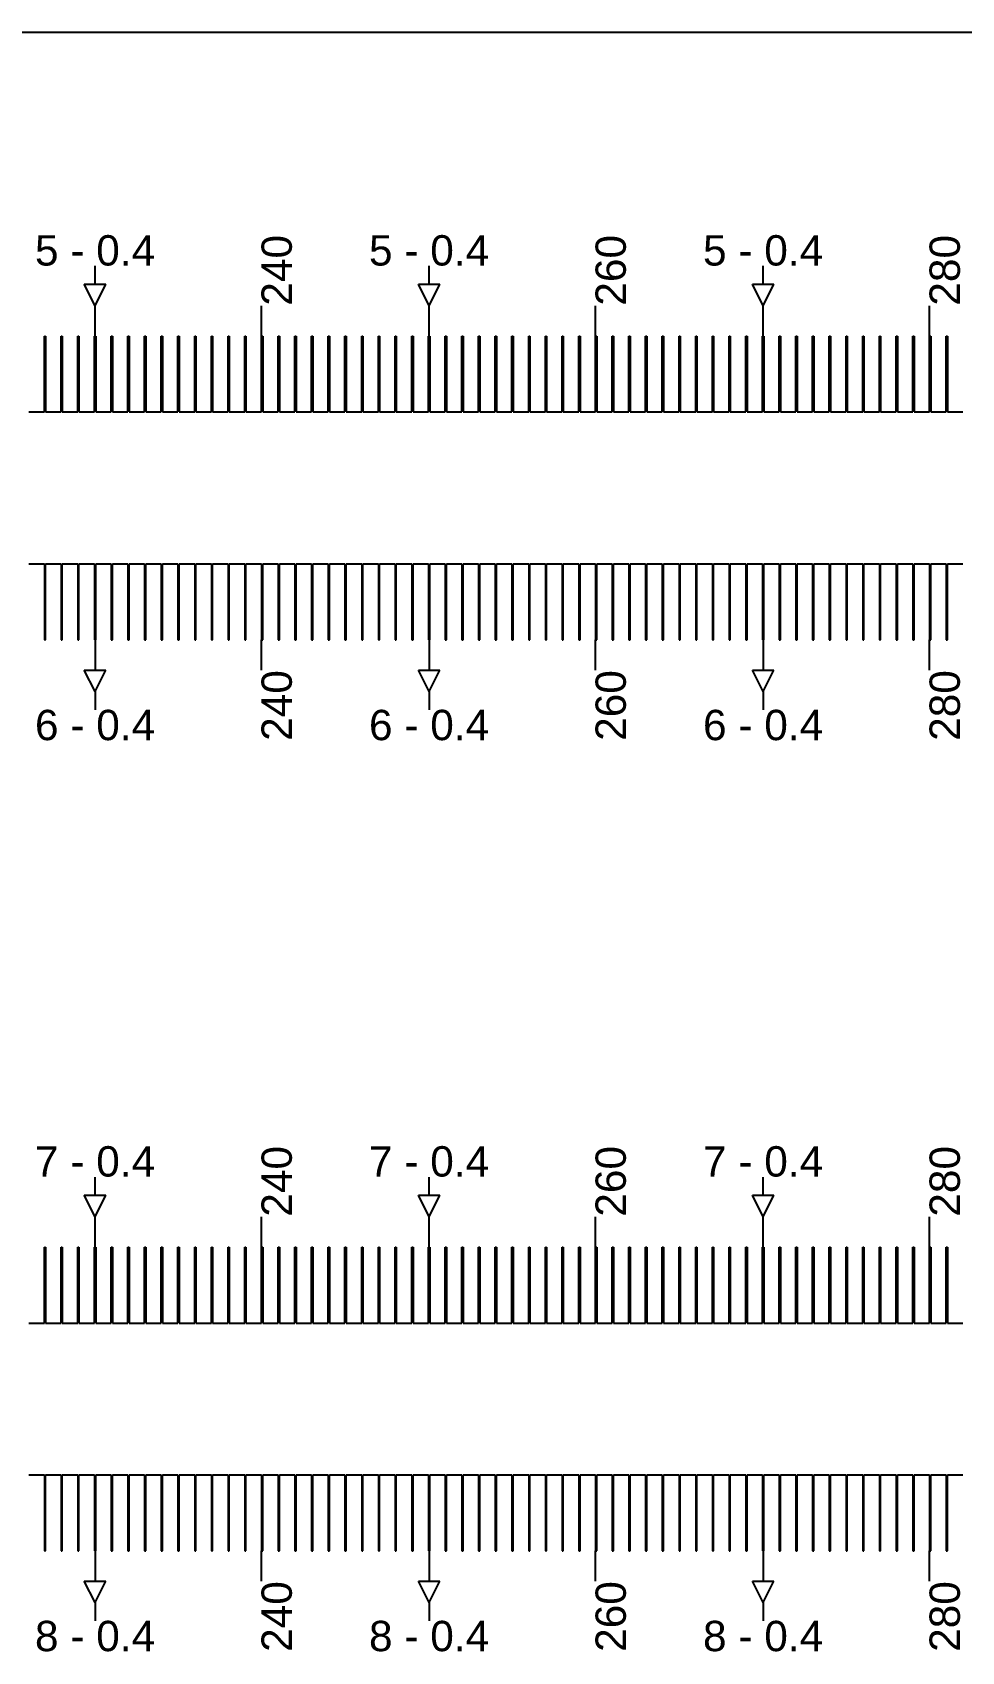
# Model space of a CAD drawing. Extents: x -119394 to 128420, y 74496 to 185496.
# Drawn here: x 39375 to 39681, y 112263 to 112796 of the extents above; entities that cross this region are included whole.
import ezdxf

# ---------------------------------------------------------------- set-up
doc = ezdxf.new("R2010")
doc.units = 13
doc.layers.add('CL - Label-1', color=120, linetype='Continuous')
doc.layers.add('CL - Label-2', color=132, linetype='Continuous')
doc.layers.add('CL - Sub-Micro', color=7, linetype='Continuous', true_color=0x47d1ff)
doc.styles.get("Standard").update_dxf_attribs({"font": 'arial.ttf'})

msp = doc.modelspace()

# ---------------------------------------------------------------- linework, layer by layer
for p, q in [((46680.29, 112795.86), (38030.29, 112795.86)), ((39395.49, 112712.94), (39395.49, 112718.94)), ((39505.49, 112712.94), (39505.49, 112718.94)), ((39615.49, 112712.94), (39615.49, 112718.94)), ((39395.49, 112695.86), (39395.49, 112705.86)), ((39450.29, 112695.86), (39450.29, 112705.86)), ((39505.49, 112695.86), (39505.49, 112705.86)), ((39560.29, 112695.86), (39560.29, 112705.86)), ((39615.49, 112695.86), (39615.49, 112705.86)), ((39670.29, 112695.86), (39670.29, 112705.86)), ((39395.49, 112595.86), (39395.49, 112585.86)), ((39450.29, 112585.86), (39450.29, 112595.86)), ((39505.49, 112595.86), (39505.49, 112585.86)), ((39560.29, 112585.86), (39560.29, 112595.86)), ((39615.49, 112595.86), (39615.49, 112585.86)), ((39670.29, 112585.86), (39670.29, 112595.86)), ((39395.49, 112578.79), (39395.49, 112572.79)), ((39505.49, 112578.79), (39505.49, 112572.79)), ((39615.49, 112578.79), (39615.49, 112572.79)), ((39395.49, 112412.94), (39395.49, 112418.94)), ((39505.49, 112412.94), (39505.49, 112418.94)), ((39615.49, 112412.94), (39615.49, 112418.94)), ((39395.49, 112395.86), (39395.49, 112405.86)), ((39450.29, 112395.86), (39450.29, 112405.86)), ((39505.49, 112395.86), (39505.49, 112405.86)), ((39560.29, 112395.86), (39560.29, 112405.86)), ((39615.49, 112395.86), (39615.49, 112405.86)), ((39670.29, 112395.86), (39670.29, 112405.86)), ((39395.49, 112295.86), (39395.49, 112285.86)), ((39450.29, 112285.86), (39450.29, 112295.86)), ((39505.49, 112295.86), (39505.49, 112285.86)), ((39560.29, 112285.86), (39560.29, 112295.86)), ((39615.49, 112295.86), (39615.49, 112285.86)), ((39670.29, 112285.86), (39670.29, 112295.86)), ((39395.49, 112278.79), (39395.49, 112272.79)), ((39505.49, 112278.79), (39505.49, 112272.79)), ((39615.49, 112278.79), (39615.49, 112272.79))]:
    msp.add_line(p, q)
at = {"layer": 'CL - Label-2'}
for p, q in [((39395.49, 112705.86), (39391.95, 112712.96)), ((39391.95, 112712.96), (39399.02, 112712.96)), ((39395.49, 112705.86), (39399.02, 112712.96)), ((39505.49, 112705.86), (39501.95, 112712.96)), ((39501.95, 112712.96), (39509.02, 112712.96)), ((39505.49, 112705.86), (39509.02, 112712.96)), ((39615.49, 112705.86), (39611.95, 112712.96)), ((39611.95, 112712.96), (39619.02, 112712.96)), ((39615.49, 112705.86), (39619.02, 112712.96)), ((39395.49, 112578.79), (39391.95, 112585.89)), ((39391.95, 112585.89), (39399.02, 112585.89)), ((39395.49, 112578.79), (39399.02, 112585.89)), ((39505.49, 112578.79), (39501.95, 112585.89)), ((39501.95, 112585.89), (39509.02, 112585.89)), ((39505.49, 112578.79), (39509.02, 112585.89)), ((39615.49, 112578.79), (39611.95, 112585.89)), ((39611.95, 112585.89), (39619.02, 112585.89)), ((39615.49, 112578.79), (39619.02, 112585.89)), ((39395.49, 112405.86), (39391.95, 112412.96)), ((39391.95, 112412.96), (39399.02, 112412.96)), ((39395.49, 112405.86), (39399.02, 112412.96)), ((39505.49, 112405.86), (39501.95, 112412.96)), ((39501.95, 112412.96), (39509.02, 112412.96)), ((39505.49, 112405.86), (39509.02, 112412.96)), ((39615.49, 112405.86), (39611.95, 112412.96)), ((39611.95, 112412.96), (39619.02, 112412.96)), ((39615.49, 112405.86), (39619.02, 112412.96)), ((39395.49, 112278.79), (39391.95, 112285.89)), ((39391.95, 112285.89), (39399.02, 112285.89)), ((39395.49, 112278.79), (39399.02, 112285.89)), ((39505.49, 112278.79), (39501.95, 112285.89)), ((39501.95, 112285.89), (39509.02, 112285.89)), ((39505.49, 112278.79), (39509.02, 112285.89)), ((39615.49, 112278.79), (39611.95, 112285.89)), ((39611.95, 112285.89), (39619.02, 112285.89)), ((39615.49, 112278.79), (39619.02, 112285.89))]:
    msp.add_line(p, q, dxfattribs=at)
at = {"layer": 'CL - Sub-Micro'}
for p, q in [((39378.79, 112670.86), (39378.79, 112695.86)), ((39378.79, 112695.86), (39379.19, 112695.86)), ((39379.19, 112695.86), (39379.19, 112670.86)), ((39384.29, 112670.86), (39384.29, 112695.86)), ((39384.29, 112695.86), (39384.69, 112695.86)), ((39384.69, 112695.86), (39384.69, 112670.86)), ((39389.79, 112670.86), (39389.79, 112695.86)), ((39389.79, 112695.86), (39390.19, 112695.86)), ((39390.19, 112695.86), (39390.19, 112670.86)), ((39395.29, 112670.86), (39395.29, 112695.86)), ((39395.29, 112695.86), (39395.69, 112695.86)), ((39395.69, 112695.86), (39395.69, 112670.86)), ((39400.79, 112670.86), (39400.79, 112695.86)), ((39400.79, 112695.86), (39401.19, 112695.86)), ((39401.19, 112695.86), (39401.19, 112670.86)), ((39406.29, 112670.86), (39406.29, 112695.86)), ((39406.29, 112695.86), (39406.69, 112695.86)), ((39406.69, 112695.86), (39406.69, 112670.86)), ((39411.79, 112670.86), (39411.79, 112695.86)), ((39411.79, 112695.86), (39412.19, 112695.86)), ((39412.19, 112695.86), (39412.19, 112670.86)), ((39417.29, 112670.86), (39417.29, 112695.86)), ((39417.29, 112695.86), (39417.69, 112695.86)), ((39417.69, 112695.86), (39417.69, 112670.86)), ((39422.79, 112670.86), (39422.79, 112695.86)), ((39422.79, 112695.86), (39423.19, 112695.86)), ((39423.19, 112695.86), (39423.19, 112670.86)), ((39428.29, 112670.86), (39428.29, 112695.86)), ((39428.29, 112695.86), (39428.69, 112695.86)), ((39428.69, 112695.86), (39428.69, 112670.86)), ((39433.79, 112670.86), (39433.79, 112695.86)), ((39433.79, 112695.86), (39434.19, 112695.86)), ((39434.19, 112695.86), (39434.19, 112670.86)), ((39439.29, 112670.86), (39439.29, 112695.86)), ((39439.29, 112695.86), (39439.69, 112695.86)), ((39439.69, 112695.86), (39439.69, 112670.86)), ((39444.79, 112670.86), (39444.79, 112695.86)), ((39444.79, 112695.86), (39445.19, 112695.86)), ((39445.19, 112695.86), (39445.19, 112670.86)), ((39450.29, 112670.86), (39450.29, 112695.86)), ((39450.29, 112695.86), (39450.69, 112695.86)), ((39450.69, 112695.86), (39450.69, 112670.86)), ((39455.79, 112670.86), (39455.79, 112695.86)), ((39455.79, 112695.86), (39456.19, 112695.86)), ((39456.19, 112695.86), (39456.19, 112670.86)), ((39461.29, 112670.86), (39461.29, 112695.86)), ((39461.29, 112695.86), (39461.69, 112695.86)), ((39461.69, 112695.86), (39461.69, 112670.86)), ((39466.79, 112670.86), (39466.79, 112695.86)), ((39466.79, 112695.86), (39467.19, 112695.86)), ((39467.19, 112695.86), (39467.19, 112670.86)), ((39472.29, 112670.86), (39472.29, 112695.86)), ((39472.29, 112695.86), (39472.69, 112695.86)), ((39472.69, 112695.86), (39472.69, 112670.86)), ((39477.79, 112670.86), (39477.79, 112695.86)), ((39477.79, 112695.86), (39478.19, 112695.86)), ((39478.19, 112695.86), (39478.19, 112670.86)), ((39483.29, 112670.86), (39483.29, 112695.86)), ((39483.29, 112695.86), (39483.69, 112695.86)), ((39483.69, 112695.86), (39483.69, 112670.86)), ((39488.79, 112670.86), (39488.79, 112695.86)), ((39488.79, 112695.86), (39489.19, 112695.86)), ((39489.19, 112695.86), (39489.19, 112670.86)), ((39494.29, 112670.86), (39494.29, 112695.86)), ((39494.29, 112695.86), (39494.69, 112695.86)), ((39494.69, 112695.86), (39494.69, 112670.86)), ((39499.79, 112670.86), (39499.79, 112695.86)), ((39499.79, 112695.86), (39500.19, 112695.86)), ((39500.19, 112695.86), (39500.19, 112670.86)), ((39505.29, 112670.86), (39505.29, 112695.86)), ((39505.29, 112695.86), (39505.69, 112695.86)), ((39505.69, 112695.86), (39505.69, 112670.86)), ((39510.79, 112670.86), (39510.79, 112695.86)), ((39510.79, 112695.86), (39511.19, 112695.86)), ((39511.19, 112695.86), (39511.19, 112670.86)), ((39516.29, 112670.86), (39516.29, 112695.86)), ((39516.29, 112695.86), (39516.69, 112695.86)), ((39516.69, 112695.86), (39516.69, 112670.86)), ((39521.79, 112670.86), (39521.79, 112695.86)), ((39521.79, 112695.86), (39522.19, 112695.86)), ((39522.19, 112695.86), (39522.19, 112670.86)), ((39527.29, 112670.86), (39527.29, 112695.86)), ((39527.29, 112695.86), (39527.69, 112695.86)), ((39527.69, 112695.86), (39527.69, 112670.86)), ((39532.79, 112670.86), (39532.79, 112695.86)), ((39532.79, 112695.86), (39533.19, 112695.86)), ((39533.19, 112695.86), (39533.19, 112670.86)), ((39538.29, 112670.86), (39538.29, 112695.86)), ((39538.29, 112695.86), (39538.69, 112695.86)), ((39538.69, 112695.86), (39538.69, 112670.86)), ((39543.79, 112670.86), (39543.79, 112695.86)), ((39543.79, 112695.86), (39544.19, 112695.86)), ((39544.19, 112695.86), (39544.19, 112670.86)), ((39549.29, 112670.86), (39549.29, 112695.86)), ((39549.29, 112695.86), (39549.69, 112695.86)), ((39549.69, 112695.86), (39549.69, 112670.86)), ((39554.79, 112670.86), (39554.79, 112695.86)), ((39554.79, 112695.86), (39555.19, 112695.86)), ((39555.19, 112695.86), (39555.19, 112670.86)), ((39560.29, 112670.86), (39560.29, 112695.86)), ((39560.29, 112695.86), (39560.69, 112695.86)), ((39560.69, 112695.86), (39560.69, 112670.86)), ((39565.79, 112670.86), (39565.79, 112695.86)), ((39565.79, 112695.86), (39566.19, 112695.86)), ((39566.19, 112695.86), (39566.19, 112670.86)), ((39571.29, 112670.86), (39571.29, 112695.86)), ((39571.29, 112695.86), (39571.69, 112695.86)), ((39571.69, 112695.86), (39571.69, 112670.86)), ((39576.79, 112670.86), (39576.79, 112695.86)), ((39576.79, 112695.86), (39577.19, 112695.86)), ((39577.19, 112695.86), (39577.19, 112670.86)), ((39582.29, 112670.86), (39582.29, 112695.86)), ((39582.29, 112695.86), (39582.69, 112695.86)), ((39582.69, 112695.86), (39582.69, 112670.86)), ((39587.79, 112670.86), (39587.79, 112695.86)), ((39587.79, 112695.86), (39588.19, 112695.86)), ((39588.19, 112695.86), (39588.19, 112670.86)), ((39593.29, 112670.86), (39593.29, 112695.86)), ((39593.29, 112695.86), (39593.69, 112695.86)), ((39593.69, 112695.86), (39593.69, 112670.86)), ((39598.79, 112670.86), (39598.79, 112695.86)), ((39598.79, 112695.86), (39599.19, 112695.86)), ((39599.19, 112695.86), (39599.19, 112670.86)), ((39604.29, 112670.86), (39604.29, 112695.86)), ((39604.29, 112695.86), (39604.69, 112695.86)), ((39604.69, 112695.86), (39604.69, 112670.86)), ((39609.79, 112670.86), (39609.79, 112695.86)), ((39609.79, 112695.86), (39610.19, 112695.86)), ((39610.19, 112695.86), (39610.19, 112670.86)), ((39615.29, 112670.86), (39615.29, 112695.86)), ((39615.29, 112695.86), (39615.69, 112695.86)), ((39615.69, 112695.86), (39615.69, 112670.86)), ((39620.79, 112670.86), (39620.79, 112695.86)), ((39620.79, 112695.86), (39621.19, 112695.86)), ((39621.19, 112695.86), (39621.19, 112670.86)), ((39626.29, 112670.86), (39626.29, 112695.86)), ((39626.29, 112695.86), (39626.69, 112695.86)), ((39626.69, 112695.86), (39626.69, 112670.86)), ((39631.79, 112670.86), (39631.79, 112695.86)), ((39631.79, 112695.86), (39632.19, 112695.86)), ((39632.19, 112695.86), (39632.19, 112670.86)), ((39637.29, 112670.86), (39637.29, 112695.86)), ((39637.29, 112695.86), (39637.69, 112695.86)), ((39637.69, 112695.86), (39637.69, 112670.86)), ((39642.79, 112670.86), (39642.79, 112695.86)), ((39642.79, 112695.86), (39643.19, 112695.86)), ((39643.19, 112695.86), (39643.19, 112670.86)), ((39648.29, 112670.86), (39648.29, 112695.86)), ((39648.29, 112695.86), (39648.69, 112695.86)), ((39648.69, 112695.86), (39648.69, 112670.86)), ((39653.79, 112670.86), (39653.79, 112695.86)), ((39653.79, 112695.86), (39654.19, 112695.86)), ((39654.19, 112695.86), (39654.19, 112670.86)), ((39659.29, 112670.86), (39659.29, 112695.86)), ((39659.29, 112695.86), (39659.69, 112695.86)), ((39659.69, 112695.86), (39659.69, 112670.86)), ((39664.79, 112670.86), (39664.79, 112695.86)), ((39664.79, 112695.86), (39665.19, 112695.86)), ((39665.19, 112695.86), (39665.19, 112670.86)), ((39670.29, 112670.86), (39670.29, 112695.86)), ((39670.29, 112695.86), (39670.69, 112695.86)), ((39670.69, 112695.86), (39670.69, 112670.86)), ((39675.79, 112670.86), (39675.79, 112695.86)), ((39675.79, 112695.86), (39676.19, 112695.86)), ((39676.19, 112695.86), (39676.19, 112670.86)), ((39373.69, 112670.86), (39378.79, 112670.86)), ((39379.19, 112670.86), (39384.29, 112670.86)), ((39384.69, 112670.86), (39389.79, 112670.86)), ((39390.19, 112670.86), (39395.29, 112670.86)), ((39395.69, 112670.86), (39400.79, 112670.86)), ((39401.19, 112670.86), (39406.29, 112670.86)), ((39406.69, 112670.86), (39411.79, 112670.86)), ((39412.19, 112670.86), (39417.29, 112670.86)), ((39417.69, 112670.86), (39422.79, 112670.86)), ((39423.19, 112670.86), (39428.29, 112670.86)), ((39428.69, 112670.86), (39433.79, 112670.86)), ((39434.19, 112670.86), (39439.29, 112670.86)), ((39439.69, 112670.86), (39444.79, 112670.86)), ((39445.19, 112670.86), (39450.29, 112670.86)), ((39450.69, 112670.86), (39455.79, 112670.86)), ((39456.19, 112670.86), (39461.29, 112670.86)), ((39461.69, 112670.86), (39466.79, 112670.86)), ((39467.19, 112670.86), (39472.29, 112670.86)), ((39472.69, 112670.86), (39477.79, 112670.86)), ((39478.19, 112670.86), (39483.29, 112670.86)), ((39483.69, 112670.86), (39488.79, 112670.86)), ((39489.19, 112670.86), (39494.29, 112670.86)), ((39494.69, 112670.86), (39499.79, 112670.86)), ((39500.19, 112670.86), (39505.29, 112670.86)), ((39505.69, 112670.86), (39510.79, 112670.86)), ((39511.19, 112670.86), (39516.29, 112670.86)), ((39516.69, 112670.86), (39521.79, 112670.86)), ((39522.19, 112670.86), (39527.29, 112670.86)), ((39527.69, 112670.86), (39532.79, 112670.86)), ((39533.19, 112670.86), (39538.29, 112670.86)), ((39538.69, 112670.86), (39543.79, 112670.86)), ((39544.19, 112670.86), (39549.29, 112670.86)), ((39549.69, 112670.86), (39554.79, 112670.86)), ((39555.19, 112670.86), (39560.29, 112670.86)), ((39560.69, 112670.86), (39565.79, 112670.86)), ((39566.19, 112670.86), (39571.29, 112670.86)), ((39571.69, 112670.86), (39576.79, 112670.86)), ((39577.19, 112670.86), (39582.29, 112670.86)), ((39582.69, 112670.86), (39587.79, 112670.86)), ((39588.19, 112670.86), (39593.29, 112670.86)), ((39593.69, 112670.86), (39598.79, 112670.86)), ((39599.19, 112670.86), (39604.29, 112670.86)), ((39604.69, 112670.86), (39609.79, 112670.86)), ((39610.19, 112670.86), (39615.29, 112670.86)), ((39615.69, 112670.86), (39620.79, 112670.86)), ((39621.19, 112670.86), (39626.29, 112670.86)), ((39626.69, 112670.86), (39631.79, 112670.86)), ((39632.19, 112670.86), (39637.29, 112670.86)), ((39637.69, 112670.86), (39642.79, 112670.86)), ((39643.19, 112670.86), (39648.29, 112670.86)), ((39648.69, 112670.86), (39653.79, 112670.86)), ((39654.19, 112670.86), (39659.29, 112670.86)), ((39659.69, 112670.86), (39664.79, 112670.86)), ((39665.19, 112670.86), (39670.29, 112670.86)), ((39670.69, 112670.86), (39675.79, 112670.86)), ((39676.19, 112670.86), (39681.29, 112670.86)), ((39373.69, 112620.86), (39378.79, 112620.86)), ((39378.79, 112620.86), (39378.79, 112595.86)), ((39379.19, 112595.86), (39379.19, 112620.86)), ((39379.19, 112620.86), (39384.29, 112620.86)), ((39384.29, 112620.86), (39384.29, 112595.86)), ((39384.69, 112595.86), (39384.69, 112620.86)), ((39384.69, 112620.86), (39389.79, 112620.86)), ((39389.79, 112620.86), (39389.79, 112595.86)), ((39390.19, 112595.86), (39390.19, 112620.86)), ((39390.19, 112620.86), (39395.29, 112620.86)), ((39395.29, 112620.86), (39395.29, 112595.86)), ((39395.69, 112595.86), (39395.69, 112620.86)), ((39395.69, 112620.86), (39400.79, 112620.86)), ((39400.79, 112620.86), (39400.79, 112595.86)), ((39401.19, 112595.86), (39401.19, 112620.86)), ((39401.19, 112620.86), (39406.29, 112620.86)), ((39406.29, 112620.86), (39406.29, 112595.86)), ((39406.69, 112595.86), (39406.69, 112620.86)), ((39406.69, 112620.86), (39411.79, 112620.86)), ((39411.79, 112620.86), (39411.79, 112595.86)), ((39412.19, 112595.86), (39412.19, 112620.86)), ((39412.19, 112620.86), (39417.29, 112620.86)), ((39417.29, 112620.86), (39417.29, 112595.86)), ((39417.69, 112595.86), (39417.69, 112620.86)), ((39417.69, 112620.86), (39422.79, 112620.86)), ((39422.79, 112620.86), (39422.79, 112595.86)), ((39423.19, 112595.86), (39423.19, 112620.86)), ((39423.19, 112620.86), (39428.29, 112620.86)), ((39428.29, 112620.86), (39428.29, 112595.86)), ((39428.69, 112595.86), (39428.69, 112620.86)), ((39428.69, 112620.86), (39433.79, 112620.86)), ((39433.79, 112620.86), (39433.79, 112595.86)), ((39434.19, 112595.86), (39434.19, 112620.86)), ((39434.19, 112620.86), (39439.29, 112620.86)), ((39439.29, 112620.86), (39439.29, 112595.86)), ((39439.69, 112595.86), (39439.69, 112620.86)), ((39439.69, 112620.86), (39444.79, 112620.86)), ((39444.79, 112620.86), (39444.79, 112595.86)), ((39445.19, 112595.86), (39445.19, 112620.86)), ((39445.19, 112620.86), (39450.29, 112620.86)), ((39450.29, 112620.86), (39450.29, 112595.86)), ((39450.69, 112595.86), (39450.69, 112620.86)), ((39450.69, 112620.86), (39455.79, 112620.86)), ((39455.79, 112620.86), (39455.79, 112595.86)), ((39456.19, 112595.86), (39456.19, 112620.86)), ((39456.19, 112620.86), (39461.29, 112620.86)), ((39461.29, 112620.86), (39461.29, 112595.86)), ((39461.69, 112595.86), (39461.69, 112620.86)), ((39461.69, 112620.86), (39466.79, 112620.86)), ((39466.79, 112620.86), (39466.79, 112595.86)), ((39467.19, 112595.86), (39467.19, 112620.86)), ((39467.19, 112620.86), (39472.29, 112620.86)), ((39472.29, 112620.86), (39472.29, 112595.86)), ((39472.69, 112595.86), (39472.69, 112620.86)), ((39472.69, 112620.86), (39477.79, 112620.86)), ((39477.79, 112620.86), (39477.79, 112595.86)), ((39478.19, 112595.86), (39478.19, 112620.86)), ((39478.19, 112620.86), (39483.29, 112620.86)), ((39483.29, 112620.86), (39483.29, 112595.86)), ((39483.69, 112595.86), (39483.69, 112620.86)), ((39483.69, 112620.86), (39488.79, 112620.86)), ((39488.79, 112620.86), (39488.79, 112595.86)), ((39489.19, 112595.86), (39489.19, 112620.86)), ((39489.19, 112620.86), (39494.29, 112620.86)), ((39494.29, 112620.86), (39494.29, 112595.86)), ((39494.69, 112595.86), (39494.69, 112620.86)), ((39494.69, 112620.86), (39499.79, 112620.86)), ((39499.79, 112620.86), (39499.79, 112595.86)), ((39500.19, 112595.86), (39500.19, 112620.86)), ((39500.19, 112620.86), (39505.29, 112620.86)), ((39505.29, 112620.86), (39505.29, 112595.86)), ((39505.69, 112595.86), (39505.69, 112620.86)), ((39505.69, 112620.86), (39510.79, 112620.86)), ((39510.79, 112620.86), (39510.79, 112595.86)), ((39511.19, 112595.86), (39511.19, 112620.86)), ((39511.19, 112620.86), (39516.29, 112620.86)), ((39516.29, 112620.86), (39516.29, 112595.86)), ((39516.69, 112595.86), (39516.69, 112620.86)), ((39516.69, 112620.86), (39521.79, 112620.86)), ((39521.79, 112620.86), (39521.79, 112595.86)), ((39522.19, 112595.86), (39522.19, 112620.86)), ((39522.19, 112620.86), (39527.29, 112620.86)), ((39527.29, 112620.86), (39527.29, 112595.86)), ((39527.69, 112595.86), (39527.69, 112620.86)), ((39527.69, 112620.86), (39532.79, 112620.86)), ((39532.79, 112620.86), (39532.79, 112595.86)), ((39533.19, 112595.86), (39533.19, 112620.86)), ((39533.19, 112620.86), (39538.29, 112620.86)), ((39538.29, 112620.86), (39538.29, 112595.86)), ((39538.69, 112595.86), (39538.69, 112620.86)), ((39538.69, 112620.86), (39543.79, 112620.86)), ((39543.79, 112620.86), (39543.79, 112595.86)), ((39544.19, 112595.86), (39544.19, 112620.86)), ((39544.19, 112620.86), (39549.29, 112620.86)), ((39549.29, 112620.86), (39549.29, 112595.86)), ((39549.69, 112595.86), (39549.69, 112620.86)), ((39549.69, 112620.86), (39554.79, 112620.86)), ((39554.79, 112620.86), (39554.79, 112595.86)), ((39555.19, 112595.86), (39555.19, 112620.86)), ((39555.19, 112620.86), (39560.29, 112620.86)), ((39560.29, 112620.86), (39560.29, 112595.86)), ((39560.69, 112595.86), (39560.69, 112620.86)), ((39560.69, 112620.86), (39565.79, 112620.86)), ((39565.79, 112620.86), (39565.79, 112595.86)), ((39566.19, 112595.86), (39566.19, 112620.86)), ((39566.19, 112620.86), (39571.29, 112620.86)), ((39571.29, 112620.86), (39571.29, 112595.86)), ((39571.69, 112595.86), (39571.69, 112620.86)), ((39571.69, 112620.86), (39576.79, 112620.86)), ((39576.79, 112620.86), (39576.79, 112595.86)), ((39577.19, 112595.86), (39577.19, 112620.86)), ((39577.19, 112620.86), (39582.29, 112620.86)), ((39582.29, 112620.86), (39582.29, 112595.86)), ((39582.69, 112595.86), (39582.69, 112620.86)), ((39582.69, 112620.86), (39587.79, 112620.86)), ((39587.79, 112620.86), (39587.79, 112595.86)), ((39588.19, 112595.86), (39588.19, 112620.86)), ((39588.19, 112620.86), (39593.29, 112620.86)), ((39593.29, 112620.86), (39593.29, 112595.86)), ((39593.69, 112595.86), (39593.69, 112620.86)), ((39593.69, 112620.86), (39598.79, 112620.86)), ((39598.79, 112620.86), (39598.79, 112595.86)), ((39599.19, 112595.86), (39599.19, 112620.86)), ((39599.19, 112620.86), (39604.29, 112620.86)), ((39604.29, 112620.86), (39604.29, 112595.86)), ((39604.69, 112595.86), (39604.69, 112620.86)), ((39604.69, 112620.86), (39609.79, 112620.86)), ((39609.79, 112620.86), (39609.79, 112595.86)), ((39610.19, 112595.86), (39610.19, 112620.86)), ((39610.19, 112620.86), (39615.29, 112620.86)), ((39615.29, 112620.86), (39615.29, 112595.86)), ((39615.69, 112595.86), (39615.69, 112620.86)), ((39615.69, 112620.86), (39620.79, 112620.86)), ((39620.79, 112620.86), (39620.79, 112595.86)), ((39621.19, 112595.86), (39621.19, 112620.86)), ((39621.19, 112620.86), (39626.29, 112620.86)), ((39626.29, 112620.86), (39626.29, 112595.86)), ((39626.69, 112595.86), (39626.69, 112620.86)), ((39626.69, 112620.86), (39631.79, 112620.86)), ((39631.79, 112620.86), (39631.79, 112595.86)), ((39632.19, 112595.86), (39632.19, 112620.86)), ((39632.19, 112620.86), (39637.29, 112620.86)), ((39637.29, 112620.86), (39637.29, 112595.86)), ((39637.69, 112595.86), (39637.69, 112620.86)), ((39637.69, 112620.86), (39642.79, 112620.86)), ((39642.79, 112620.86), (39642.79, 112595.86)), ((39643.19, 112595.86), (39643.19, 112620.86)), ((39643.19, 112620.86), (39648.29, 112620.86)), ((39648.29, 112620.86), (39648.29, 112595.86)), ((39648.69, 112595.86), (39648.69, 112620.86)), ((39648.69, 112620.86), (39653.79, 112620.86)), ((39653.79, 112620.86), (39653.79, 112595.86)), ((39654.19, 112595.86), (39654.19, 112620.86)), ((39654.19, 112620.86), (39659.29, 112620.86)), ((39659.29, 112620.86), (39659.29, 112595.86)), ((39659.69, 112595.86), (39659.69, 112620.86)), ((39659.69, 112620.86), (39664.79, 112620.86)), ((39664.79, 112620.86), (39664.79, 112595.86)), ((39665.19, 112595.86), (39665.19, 112620.86)), ((39665.19, 112620.86), (39670.29, 112620.86)), ((39670.29, 112620.86), (39670.29, 112595.86)), ((39670.69, 112595.86), (39670.69, 112620.86)), ((39670.69, 112620.86), (39675.79, 112620.86)), ((39675.79, 112620.86), (39675.79, 112595.86)), ((39676.19, 112595.86), (39676.19, 112620.86)), ((39676.19, 112620.86), (39681.29, 112620.86)), ((39378.79, 112595.86), (39379.19, 112595.86)), ((39384.29, 112595.86), (39384.69, 112595.86)), ((39389.79, 112595.86), (39390.19, 112595.86)), ((39395.29, 112595.86), (39395.69, 112595.86)), ((39400.79, 112595.86), (39401.19, 112595.86)), ((39406.29, 112595.86), (39406.69, 112595.86)), ((39411.79, 112595.86), (39412.19, 112595.86)), ((39417.29, 112595.86), (39417.69, 112595.86)), ((39422.79, 112595.86), (39423.19, 112595.86)), ((39428.29, 112595.86), (39428.69, 112595.86)), ((39433.79, 112595.86), (39434.19, 112595.86)), ((39439.29, 112595.86), (39439.69, 112595.86)), ((39444.79, 112595.86), (39445.19, 112595.86)), ((39450.29, 112595.86), (39450.69, 112595.86)), ((39455.79, 112595.86), (39456.19, 112595.86)), ((39461.29, 112595.86), (39461.69, 112595.86)), ((39466.79, 112595.86), (39467.19, 112595.86)), ((39472.29, 112595.86), (39472.69, 112595.86)), ((39477.79, 112595.86), (39478.19, 112595.86)), ((39483.29, 112595.86), (39483.69, 112595.86)), ((39488.79, 112595.86), (39489.19, 112595.86)), ((39494.29, 112595.86), (39494.69, 112595.86)), ((39499.79, 112595.86), (39500.19, 112595.86)), ((39505.29, 112595.86), (39505.69, 112595.86)), ((39510.79, 112595.86), (39511.19, 112595.86)), ((39516.29, 112595.86), (39516.69, 112595.86)), ((39521.79, 112595.86), (39522.19, 112595.86)), ((39527.29, 112595.86), (39527.69, 112595.86)), ((39532.79, 112595.86), (39533.19, 112595.86)), ((39538.29, 112595.86), (39538.69, 112595.86)), ((39543.79, 112595.86), (39544.19, 112595.86)), ((39549.29, 112595.86), (39549.69, 112595.86)), ((39554.79, 112595.86), (39555.19, 112595.86)), ((39560.29, 112595.86), (39560.69, 112595.86)), ((39565.79, 112595.86), (39566.19, 112595.86)), ((39571.29, 112595.86), (39571.69, 112595.86)), ((39576.79, 112595.86), (39577.19, 112595.86)), ((39582.29, 112595.86), (39582.69, 112595.86)), ((39587.79, 112595.86), (39588.19, 112595.86)), ((39593.29, 112595.86), (39593.69, 112595.86)), ((39598.79, 112595.86), (39599.19, 112595.86)), ((39604.29, 112595.86), (39604.69, 112595.86)), ((39609.79, 112595.86), (39610.19, 112595.86)), ((39615.29, 112595.86), (39615.69, 112595.86)), ((39620.79, 112595.86), (39621.19, 112595.86)), ((39626.29, 112595.86), (39626.69, 112595.86)), ((39631.79, 112595.86), (39632.19, 112595.86)), ((39637.29, 112595.86), (39637.69, 112595.86)), ((39642.79, 112595.86), (39643.19, 112595.86)), ((39648.29, 112595.86), (39648.69, 112595.86)), ((39653.79, 112595.86), (39654.19, 112595.86)), ((39659.29, 112595.86), (39659.69, 112595.86)), ((39664.79, 112595.86), (39665.19, 112595.86)), ((39670.29, 112595.86), (39670.69, 112595.86)), ((39675.79, 112595.86), (39676.19, 112595.86)), ((39378.79, 112370.86), (39378.79, 112395.86)), ((39378.79, 112395.86), (39379.19, 112395.86)), ((39379.19, 112395.86), (39379.19, 112370.86)), ((39384.29, 112370.86), (39384.29, 112395.86)), ((39384.29, 112395.86), (39384.69, 112395.86)), ((39384.69, 112395.86), (39384.69, 112370.86)), ((39389.79, 112370.86), (39389.79, 112395.86)), ((39389.79, 112395.86), (39390.19, 112395.86)), ((39390.19, 112395.86), (39390.19, 112370.86)), ((39395.29, 112370.86), (39395.29, 112395.86)), ((39395.29, 112395.86), (39395.69, 112395.86)), ((39395.69, 112395.86), (39395.69, 112370.86)), ((39400.79, 112370.86), (39400.79, 112395.86)), ((39400.79, 112395.86), (39401.19, 112395.86)), ((39401.19, 112395.86), (39401.19, 112370.86)), ((39406.29, 112370.86), (39406.29, 112395.86)), ((39406.29, 112395.86), (39406.69, 112395.86)), ((39406.69, 112395.86), (39406.69, 112370.86)), ((39411.79, 112370.86), (39411.79, 112395.86)), ((39411.79, 112395.86), (39412.19, 112395.86)), ((39412.19, 112395.86), (39412.19, 112370.86)), ((39417.29, 112370.86), (39417.29, 112395.86)), ((39417.29, 112395.86), (39417.69, 112395.86)), ((39417.69, 112395.86), (39417.69, 112370.86)), ((39422.79, 112370.86), (39422.79, 112395.86)), ((39422.79, 112395.86), (39423.19, 112395.86)), ((39423.19, 112395.86), (39423.19, 112370.86)), ((39428.29, 112370.86), (39428.29, 112395.86)), ((39428.29, 112395.86), (39428.69, 112395.86)), ((39428.69, 112395.86), (39428.69, 112370.86)), ((39433.79, 112370.86), (39433.79, 112395.86)), ((39433.79, 112395.86), (39434.19, 112395.86)), ((39434.19, 112395.86), (39434.19, 112370.86)), ((39439.29, 112370.86), (39439.29, 112395.86)), ((39439.29, 112395.86), (39439.69, 112395.86)), ((39439.69, 112395.86), (39439.69, 112370.86)), ((39444.79, 112370.86), (39444.79, 112395.86)), ((39444.79, 112395.86), (39445.19, 112395.86)), ((39445.19, 112395.86), (39445.19, 112370.86)), ((39450.29, 112370.86), (39450.29, 112395.86)), ((39450.29, 112395.86), (39450.69, 112395.86)), ((39450.69, 112395.86), (39450.69, 112370.86)), ((39455.79, 112370.86), (39455.79, 112395.86)), ((39455.79, 112395.86), (39456.19, 112395.86)), ((39456.19, 112395.86), (39456.19, 112370.86)), ((39461.29, 112370.86), (39461.29, 112395.86)), ((39461.29, 112395.86), (39461.69, 112395.86)), ((39461.69, 112395.86), (39461.69, 112370.86)), ((39466.79, 112370.86), (39466.79, 112395.86)), ((39466.79, 112395.86), (39467.19, 112395.86)), ((39467.19, 112395.86), (39467.19, 112370.86)), ((39472.29, 112370.86), (39472.29, 112395.86)), ((39472.29, 112395.86), (39472.69, 112395.86)), ((39472.69, 112395.86), (39472.69, 112370.86)), ((39477.79, 112370.86), (39477.79, 112395.86)), ((39477.79, 112395.86), (39478.19, 112395.86)), ((39478.19, 112395.86), (39478.19, 112370.86)), ((39483.29, 112370.86), (39483.29, 112395.86)), ((39483.29, 112395.86), (39483.69, 112395.86)), ((39483.69, 112395.86), (39483.69, 112370.86)), ((39488.79, 112370.86), (39488.79, 112395.86)), ((39488.79, 112395.86), (39489.19, 112395.86)), ((39489.19, 112395.86), (39489.19, 112370.86)), ((39494.29, 112370.86), (39494.29, 112395.86)), ((39494.29, 112395.86), (39494.69, 112395.86)), ((39494.69, 112395.86), (39494.69, 112370.86)), ((39499.79, 112370.86), (39499.79, 112395.86)), ((39499.79, 112395.86), (39500.19, 112395.86)), ((39500.19, 112395.86), (39500.19, 112370.86)), ((39505.29, 112370.86), (39505.29, 112395.86)), ((39505.29, 112395.86), (39505.69, 112395.86)), ((39505.69, 112395.86), (39505.69, 112370.86)), ((39510.79, 112370.86), (39510.79, 112395.86)), ((39510.79, 112395.86), (39511.19, 112395.86)), ((39511.19, 112395.86), (39511.19, 112370.86)), ((39516.29, 112370.86), (39516.29, 112395.86)), ((39516.29, 112395.86), (39516.69, 112395.86)), ((39516.69, 112395.86), (39516.69, 112370.86)), ((39521.79, 112370.86), (39521.79, 112395.86)), ((39521.79, 112395.86), (39522.19, 112395.86)), ((39522.19, 112395.86), (39522.19, 112370.86)), ((39527.29, 112370.86), (39527.29, 112395.86)), ((39527.29, 112395.86), (39527.69, 112395.86)), ((39527.69, 112395.86), (39527.69, 112370.86)), ((39532.79, 112370.86), (39532.79, 112395.86)), ((39532.79, 112395.86), (39533.19, 112395.86)), ((39533.19, 112395.86), (39533.19, 112370.86)), ((39538.29, 112370.86), (39538.29, 112395.86)), ((39538.29, 112395.86), (39538.69, 112395.86)), ((39538.69, 112395.86), (39538.69, 112370.86)), ((39543.79, 112370.86), (39543.79, 112395.86)), ((39543.79, 112395.86), (39544.19, 112395.86)), ((39544.19, 112395.86), (39544.19, 112370.86)), ((39549.29, 112370.86), (39549.29, 112395.86)), ((39549.29, 112395.86), (39549.69, 112395.86)), ((39549.69, 112395.86), (39549.69, 112370.86)), ((39554.79, 112370.86), (39554.79, 112395.86)), ((39554.79, 112395.86), (39555.19, 112395.86)), ((39555.19, 112395.86), (39555.19, 112370.86)), ((39560.29, 112370.86), (39560.29, 112395.86)), ((39560.29, 112395.86), (39560.69, 112395.86)), ((39560.69, 112395.86), (39560.69, 112370.86)), ((39565.79, 112370.86), (39565.79, 112395.86)), ((39565.79, 112395.86), (39566.19, 112395.86)), ((39566.19, 112395.86), (39566.19, 112370.86)), ((39571.29, 112370.86), (39571.29, 112395.86)), ((39571.29, 112395.86), (39571.69, 112395.86)), ((39571.69, 112395.86), (39571.69, 112370.86)), ((39576.79, 112370.86), (39576.79, 112395.86)), ((39576.79, 112395.86), (39577.19, 112395.86)), ((39577.19, 112395.86), (39577.19, 112370.86)), ((39582.29, 112370.86), (39582.29, 112395.86)), ((39582.29, 112395.86), (39582.69, 112395.86)), ((39582.69, 112395.86), (39582.69, 112370.86)), ((39587.79, 112370.86), (39587.79, 112395.86)), ((39587.79, 112395.86), (39588.19, 112395.86)), ((39588.19, 112395.86), (39588.19, 112370.86)), ((39593.29, 112370.86), (39593.29, 112395.86)), ((39593.29, 112395.86), (39593.69, 112395.86)), ((39593.69, 112395.86), (39593.69, 112370.86)), ((39598.79, 112370.86), (39598.79, 112395.86)), ((39598.79, 112395.86), (39599.19, 112395.86)), ((39599.19, 112395.86), (39599.19, 112370.86)), ((39604.29, 112370.86), (39604.29, 112395.86)), ((39604.29, 112395.86), (39604.69, 112395.86)), ((39604.69, 112395.86), (39604.69, 112370.86)), ((39609.79, 112370.86), (39609.79, 112395.86)), ((39609.79, 112395.86), (39610.19, 112395.86)), ((39610.19, 112395.86), (39610.19, 112370.86)), ((39615.29, 112370.86), (39615.29, 112395.86)), ((39615.29, 112395.86), (39615.69, 112395.86)), ((39615.69, 112395.86), (39615.69, 112370.86)), ((39620.79, 112370.86), (39620.79, 112395.86)), ((39620.79, 112395.86), (39621.19, 112395.86)), ((39621.19, 112395.86), (39621.19, 112370.86)), ((39626.29, 112370.86), (39626.29, 112395.86)), ((39626.29, 112395.86), (39626.69, 112395.86)), ((39626.69, 112395.86), (39626.69, 112370.86)), ((39631.79, 112370.86), (39631.79, 112395.86)), ((39631.79, 112395.86), (39632.19, 112395.86)), ((39632.19, 112395.86), (39632.19, 112370.86)), ((39637.29, 112370.86), (39637.29, 112395.86)), ((39637.29, 112395.86), (39637.69, 112395.86)), ((39637.69, 112395.86), (39637.69, 112370.86)), ((39642.79, 112370.86), (39642.79, 112395.86)), ((39642.79, 112395.86), (39643.19, 112395.86)), ((39643.19, 112395.86), (39643.19, 112370.86)), ((39648.29, 112370.86), (39648.29, 112395.86)), ((39648.29, 112395.86), (39648.69, 112395.86)), ((39648.69, 112395.86), (39648.69, 112370.86)), ((39653.79, 112370.86), (39653.79, 112395.86)), ((39653.79, 112395.86), (39654.19, 112395.86)), ((39654.19, 112395.86), (39654.19, 112370.86)), ((39659.29, 112370.86), (39659.29, 112395.86)), ((39659.29, 112395.86), (39659.69, 112395.86)), ((39659.69, 112395.86), (39659.69, 112370.86)), ((39664.79, 112370.86), (39664.79, 112395.86)), ((39664.79, 112395.86), (39665.19, 112395.86)), ((39665.19, 112395.86), (39665.19, 112370.86)), ((39670.29, 112370.86), (39670.29, 112395.86)), ((39670.29, 112395.86), (39670.69, 112395.86)), ((39670.69, 112395.86), (39670.69, 112370.86)), ((39675.79, 112370.86), (39675.79, 112395.86)), ((39675.79, 112395.86), (39676.19, 112395.86)), ((39676.19, 112395.86), (39676.19, 112370.86)), ((39373.69, 112370.86), (39378.79, 112370.86)), ((39379.19, 112370.86), (39384.29, 112370.86)), ((39384.69, 112370.86), (39389.79, 112370.86)), ((39390.19, 112370.86), (39395.29, 112370.86)), ((39395.69, 112370.86), (39400.79, 112370.86)), ((39401.19, 112370.86), (39406.29, 112370.86)), ((39406.69, 112370.86), (39411.79, 112370.86)), ((39412.19, 112370.86), (39417.29, 112370.86)), ((39417.69, 112370.86), (39422.79, 112370.86)), ((39423.19, 112370.86), (39428.29, 112370.86)), ((39428.69, 112370.86), (39433.79, 112370.86)), ((39434.19, 112370.86), (39439.29, 112370.86)), ((39439.69, 112370.86), (39444.79, 112370.86)), ((39445.19, 112370.86), (39450.29, 112370.86)), ((39450.69, 112370.86), (39455.79, 112370.86)), ((39456.19, 112370.86), (39461.29, 112370.86)), ((39461.69, 112370.86), (39466.79, 112370.86)), ((39467.19, 112370.86), (39472.29, 112370.86)), ((39472.69, 112370.86), (39477.79, 112370.86)), ((39478.19, 112370.86), (39483.29, 112370.86)), ((39483.69, 112370.86), (39488.79, 112370.86)), ((39489.19, 112370.86), (39494.29, 112370.86)), ((39494.69, 112370.86), (39499.79, 112370.86)), ((39500.19, 112370.86), (39505.29, 112370.86)), ((39505.69, 112370.86), (39510.79, 112370.86)), ((39511.19, 112370.86), (39516.29, 112370.86)), ((39516.69, 112370.86), (39521.79, 112370.86)), ((39522.19, 112370.86), (39527.29, 112370.86)), ((39527.69, 112370.86), (39532.79, 112370.86)), ((39533.19, 112370.86), (39538.29, 112370.86)), ((39538.69, 112370.86), (39543.79, 112370.86)), ((39544.19, 112370.86), (39549.29, 112370.86)), ((39549.69, 112370.86), (39554.79, 112370.86)), ((39555.19, 112370.86), (39560.29, 112370.86)), ((39560.69, 112370.86), (39565.79, 112370.86)), ((39566.19, 112370.86), (39571.29, 112370.86)), ((39571.69, 112370.86), (39576.79, 112370.86)), ((39577.19, 112370.86), (39582.29, 112370.86)), ((39582.69, 112370.86), (39587.79, 112370.86)), ((39588.19, 112370.86), (39593.29, 112370.86)), ((39593.69, 112370.86), (39598.79, 112370.86)), ((39599.19, 112370.86), (39604.29, 112370.86)), ((39604.69, 112370.86), (39609.79, 112370.86)), ((39610.19, 112370.86), (39615.29, 112370.86)), ((39615.69, 112370.86), (39620.79, 112370.86)), ((39621.19, 112370.86), (39626.29, 112370.86)), ((39626.69, 112370.86), (39631.79, 112370.86)), ((39632.19, 112370.86), (39637.29, 112370.86)), ((39637.69, 112370.86), (39642.79, 112370.86)), ((39643.19, 112370.86), (39648.29, 112370.86)), ((39648.69, 112370.86), (39653.79, 112370.86)), ((39654.19, 112370.86), (39659.29, 112370.86)), ((39659.69, 112370.86), (39664.79, 112370.86)), ((39665.19, 112370.86), (39670.29, 112370.86)), ((39670.69, 112370.86), (39675.79, 112370.86)), ((39676.19, 112370.86), (39681.29, 112370.86)), ((39373.69, 112320.86), (39378.79, 112320.86)), ((39378.79, 112320.86), (39378.79, 112295.86)), ((39379.19, 112295.86), (39379.19, 112320.86)), ((39379.19, 112320.86), (39384.29, 112320.86)), ((39384.29, 112320.86), (39384.29, 112295.86)), ((39384.69, 112295.86), (39384.69, 112320.86)), ((39384.69, 112320.86), (39389.79, 112320.86)), ((39389.79, 112320.86), (39389.79, 112295.86)), ((39390.19, 112295.86), (39390.19, 112320.86)), ((39390.19, 112320.86), (39395.29, 112320.86)), ((39395.29, 112320.86), (39395.29, 112295.86)), ((39395.69, 112295.86), (39395.69, 112320.86)), ((39395.69, 112320.86), (39400.79, 112320.86)), ((39400.79, 112320.86), (39400.79, 112295.86)), ((39401.19, 112295.86), (39401.19, 112320.86)), ((39401.19, 112320.86), (39406.29, 112320.86)), ((39406.29, 112320.86), (39406.29, 112295.86)), ((39406.69, 112295.86), (39406.69, 112320.86)), ((39406.69, 112320.86), (39411.79, 112320.86)), ((39411.79, 112320.86), (39411.79, 112295.86)), ((39412.19, 112295.86), (39412.19, 112320.86)), ((39412.19, 112320.86), (39417.29, 112320.86)), ((39417.29, 112320.86), (39417.29, 112295.86)), ((39417.69, 112295.86), (39417.69, 112320.86)), ((39417.69, 112320.86), (39422.79, 112320.86)), ((39422.79, 112320.86), (39422.79, 112295.86)), ((39423.19, 112295.86), (39423.19, 112320.86)), ((39423.19, 112320.86), (39428.29, 112320.86)), ((39428.29, 112320.86), (39428.29, 112295.86)), ((39428.69, 112295.86), (39428.69, 112320.86)), ((39428.69, 112320.86), (39433.79, 112320.86)), ((39433.79, 112320.86), (39433.79, 112295.86)), ((39434.19, 112295.86), (39434.19, 112320.86)), ((39434.19, 112320.86), (39439.29, 112320.86)), ((39439.29, 112320.86), (39439.29, 112295.86)), ((39439.69, 112295.86), (39439.69, 112320.86)), ((39439.69, 112320.86), (39444.79, 112320.86)), ((39444.79, 112320.86), (39444.79, 112295.86)), ((39445.19, 112295.86), (39445.19, 112320.86)), ((39445.19, 112320.86), (39450.29, 112320.86)), ((39450.29, 112320.86), (39450.29, 112295.86)), ((39450.69, 112295.86), (39450.69, 112320.86)), ((39450.69, 112320.86), (39455.79, 112320.86)), ((39455.79, 112320.86), (39455.79, 112295.86)), ((39456.19, 112295.86), (39456.19, 112320.86)), ((39456.19, 112320.86), (39461.29, 112320.86)), ((39461.29, 112320.86), (39461.29, 112295.86)), ((39461.69, 112295.86), (39461.69, 112320.86)), ((39461.69, 112320.86), (39466.79, 112320.86)), ((39466.79, 112320.86), (39466.79, 112295.86)), ((39467.19, 112295.86), (39467.19, 112320.86)), ((39467.19, 112320.86), (39472.29, 112320.86)), ((39472.29, 112320.86), (39472.29, 112295.86)), ((39472.69, 112295.86), (39472.69, 112320.86)), ((39472.69, 112320.86), (39477.79, 112320.86)), ((39477.79, 112320.86), (39477.79, 112295.86)), ((39478.19, 112295.86), (39478.19, 112320.86)), ((39478.19, 112320.86), (39483.29, 112320.86)), ((39483.29, 112320.86), (39483.29, 112295.86)), ((39483.69, 112295.86), (39483.69, 112320.86)), ((39483.69, 112320.86), (39488.79, 112320.86)), ((39488.79, 112320.86), (39488.79, 112295.86)), ((39489.19, 112295.86), (39489.19, 112320.86)), ((39489.19, 112320.86), (39494.29, 112320.86)), ((39494.29, 112320.86), (39494.29, 112295.86)), ((39494.69, 112295.86), (39494.69, 112320.86)), ((39494.69, 112320.86), (39499.79, 112320.86)), ((39499.79, 112320.86), (39499.79, 112295.86)), ((39500.19, 112295.86), (39500.19, 112320.86)), ((39500.19, 112320.86), (39505.29, 112320.86)), ((39505.29, 112320.86), (39505.29, 112295.86)), ((39505.69, 112295.86), (39505.69, 112320.86)), ((39505.69, 112320.86), (39510.79, 112320.86)), ((39510.79, 112320.86), (39510.79, 112295.86)), ((39511.19, 112295.86), (39511.19, 112320.86)), ((39511.19, 112320.86), (39516.29, 112320.86)), ((39516.29, 112320.86), (39516.29, 112295.86)), ((39516.69, 112295.86), (39516.69, 112320.86)), ((39516.69, 112320.86), (39521.79, 112320.86)), ((39521.79, 112320.86), (39521.79, 112295.86)), ((39522.19, 112295.86), (39522.19, 112320.86)), ((39522.19, 112320.86), (39527.29, 112320.86)), ((39527.29, 112320.86), (39527.29, 112295.86)), ((39527.69, 112295.86), (39527.69, 112320.86)), ((39527.69, 112320.86), (39532.79, 112320.86)), ((39532.79, 112320.86), (39532.79, 112295.86)), ((39533.19, 112295.86), (39533.19, 112320.86)), ((39533.19, 112320.86), (39538.29, 112320.86)), ((39538.29, 112320.86), (39538.29, 112295.86)), ((39538.69, 112295.86), (39538.69, 112320.86)), ((39538.69, 112320.86), (39543.79, 112320.86)), ((39543.79, 112320.86), (39543.79, 112295.86)), ((39544.19, 112295.86), (39544.19, 112320.86)), ((39544.19, 112320.86), (39549.29, 112320.86)), ((39549.29, 112320.86), (39549.29, 112295.86)), ((39549.69, 112295.86), (39549.69, 112320.86)), ((39549.69, 112320.86), (39554.79, 112320.86)), ((39554.79, 112320.86), (39554.79, 112295.86)), ((39555.19, 112295.86), (39555.19, 112320.86)), ((39555.19, 112320.86), (39560.29, 112320.86)), ((39560.29, 112320.86), (39560.29, 112295.86)), ((39560.69, 112295.86), (39560.69, 112320.86)), ((39560.69, 112320.86), (39565.79, 112320.86)), ((39565.79, 112320.86), (39565.79, 112295.86)), ((39566.19, 112295.86), (39566.19, 112320.86)), ((39566.19, 112320.86), (39571.29, 112320.86)), ((39571.29, 112320.86), (39571.29, 112295.86)), ((39571.69, 112295.86), (39571.69, 112320.86)), ((39571.69, 112320.86), (39576.79, 112320.86)), ((39576.79, 112320.86), (39576.79, 112295.86)), ((39577.19, 112295.86), (39577.19, 112320.86)), ((39577.19, 112320.86), (39582.29, 112320.86)), ((39582.29, 112320.86), (39582.29, 112295.86)), ((39582.69, 112295.86), (39582.69, 112320.86)), ((39582.69, 112320.86), (39587.79, 112320.86)), ((39587.79, 112320.86), (39587.79, 112295.86)), ((39588.19, 112295.86), (39588.19, 112320.86)), ((39588.19, 112320.86), (39593.29, 112320.86)), ((39593.29, 112320.86), (39593.29, 112295.86)), ((39593.69, 112295.86), (39593.69, 112320.86)), ((39593.69, 112320.86), (39598.79, 112320.86)), ((39598.79, 112320.86), (39598.79, 112295.86)), ((39599.19, 112295.86), (39599.19, 112320.86)), ((39599.19, 112320.86), (39604.29, 112320.86)), ((39604.29, 112320.86), (39604.29, 112295.86)), ((39604.69, 112295.86), (39604.69, 112320.86)), ((39604.69, 112320.86), (39609.79, 112320.86)), ((39609.79, 112320.86), (39609.79, 112295.86)), ((39610.19, 112295.86), (39610.19, 112320.86)), ((39610.19, 112320.86), (39615.29, 112320.86)), ((39615.29, 112320.86), (39615.29, 112295.86)), ((39615.69, 112295.86), (39615.69, 112320.86)), ((39615.69, 112320.86), (39620.79, 112320.86)), ((39620.79, 112320.86), (39620.79, 112295.86)), ((39621.19, 112295.86), (39621.19, 112320.86)), ((39621.19, 112320.86), (39626.29, 112320.86)), ((39626.29, 112320.86), (39626.29, 112295.86)), ((39626.69, 112295.86), (39626.69, 112320.86)), ((39626.69, 112320.86), (39631.79, 112320.86)), ((39631.79, 112320.86), (39631.79, 112295.86)), ((39632.19, 112295.86), (39632.19, 112320.86)), ((39632.19, 112320.86), (39637.29, 112320.86)), ((39637.29, 112320.86), (39637.29, 112295.86)), ((39637.69, 112295.86), (39637.69, 112320.86)), ((39637.69, 112320.86), (39642.79, 112320.86)), ((39642.79, 112320.86), (39642.79, 112295.86)), ((39643.19, 112295.86), (39643.19, 112320.86)), ((39643.19, 112320.86), (39648.29, 112320.86)), ((39648.29, 112320.86), (39648.29, 112295.86)), ((39648.69, 112295.86), (39648.69, 112320.86)), ((39648.69, 112320.86), (39653.79, 112320.86)), ((39653.79, 112320.86), (39653.79, 112295.86)), ((39654.19, 112295.86), (39654.19, 112320.86)), ((39654.19, 112320.86), (39659.29, 112320.86)), ((39659.29, 112320.86), (39659.29, 112295.86)), ((39659.69, 112295.86), (39659.69, 112320.86)), ((39659.69, 112320.86), (39664.79, 112320.86)), ((39664.79, 112320.86), (39664.79, 112295.86)), ((39665.19, 112295.86), (39665.19, 112320.86)), ((39665.19, 112320.86), (39670.29, 112320.86)), ((39670.29, 112320.86), (39670.29, 112295.86)), ((39670.69, 112295.86), (39670.69, 112320.86)), ((39670.69, 112320.86), (39675.79, 112320.86)), ((39675.79, 112320.86), (39675.79, 112295.86)), ((39676.19, 112295.86), (39676.19, 112320.86)), ((39676.19, 112320.86), (39681.29, 112320.86)), ((39378.79, 112295.86), (39379.19, 112295.86)), ((39384.29, 112295.86), (39384.69, 112295.86)), ((39389.79, 112295.86), (39390.19, 112295.86)), ((39395.29, 112295.86), (39395.69, 112295.86)), ((39400.79, 112295.86), (39401.19, 112295.86)), ((39406.29, 112295.86), (39406.69, 112295.86)), ((39411.79, 112295.86), (39412.19, 112295.86)), ((39417.29, 112295.86), (39417.69, 112295.86)), ((39422.79, 112295.86), (39423.19, 112295.86)), ((39428.29, 112295.86), (39428.69, 112295.86)), ((39433.79, 112295.86), (39434.19, 112295.86)), ((39439.29, 112295.86), (39439.69, 112295.86)), ((39444.79, 112295.86), (39445.19, 112295.86)), ((39450.29, 112295.86), (39450.69, 112295.86)), ((39455.79, 112295.86), (39456.19, 112295.86)), ((39461.29, 112295.86), (39461.69, 112295.86)), ((39466.79, 112295.86), (39467.19, 112295.86)), ((39472.29, 112295.86), (39472.69, 112295.86)), ((39477.79, 112295.86), (39478.19, 112295.86)), ((39483.29, 112295.86), (39483.69, 112295.86)), ((39488.79, 112295.86), (39489.19, 112295.86)), ((39494.29, 112295.86), (39494.69, 112295.86)), ((39499.79, 112295.86), (39500.19, 112295.86)), ((39505.29, 112295.86), (39505.69, 112295.86)), ((39510.79, 112295.86), (39511.19, 112295.86)), ((39516.29, 112295.86), (39516.69, 112295.86)), ((39521.79, 112295.86), (39522.19, 112295.86)), ((39527.29, 112295.86), (39527.69, 112295.86)), ((39532.79, 112295.86), (39533.19, 112295.86)), ((39538.29, 112295.86), (39538.69, 112295.86)), ((39543.79, 112295.86), (39544.19, 112295.86)), ((39549.29, 112295.86), (39549.69, 112295.86)), ((39554.79, 112295.86), (39555.19, 112295.86)), ((39560.29, 112295.86), (39560.69, 112295.86)), ((39565.79, 112295.86), (39566.19, 112295.86)), ((39571.29, 112295.86), (39571.69, 112295.86)), ((39576.79, 112295.86), (39577.19, 112295.86)), ((39582.29, 112295.86), (39582.69, 112295.86)), ((39587.79, 112295.86), (39588.19, 112295.86)), ((39593.29, 112295.86), (39593.69, 112295.86)), ((39598.79, 112295.86), (39599.19, 112295.86)), ((39604.29, 112295.86), (39604.69, 112295.86)), ((39609.79, 112295.86), (39610.19, 112295.86)), ((39615.29, 112295.86), (39615.69, 112295.86)), ((39620.79, 112295.86), (39621.19, 112295.86)), ((39626.29, 112295.86), (39626.69, 112295.86)), ((39631.79, 112295.86), (39632.19, 112295.86)), ((39637.29, 112295.86), (39637.69, 112295.86)), ((39642.79, 112295.86), (39643.19, 112295.86)), ((39648.29, 112295.86), (39648.69, 112295.86)), ((39653.79, 112295.86), (39654.19, 112295.86)), ((39659.29, 112295.86), (39659.69, 112295.86)), ((39664.79, 112295.86), (39665.19, 112295.86)), ((39670.29, 112295.86), (39670.69, 112295.86)), ((39675.79, 112295.86), (39676.19, 112295.86))]:
    msp.add_line(p, q, dxfattribs=at)

# ---------------------------------------------------------------- texts
at = {"layer": 'CL - Label-1', "char_height": 10, "rotation": 90}
for s, insert, attachment_point in [('240', (39450.29, 112705.86), 1), ('260', (39560.29, 112705.86), 1), ('280', (39670.29, 112705.86), 1), ('240', (39450.29, 112585.86), 3), ('260', (39560.29, 112585.86), 3), ('280', (39670.29, 112585.86), 3), ('240', (39450.29, 112405.86), 1), ('260', (39560.29, 112405.86), 1), ('280', (39670.29, 112405.86), 1), ('240', (39450.29, 112285.86), 3), ('260', (39560.29, 112285.86), 3), ('280', (39670.29, 112285.86), 3)]:
    msp.add_mtext_dynamic_manual_height_columns(s, width=21.565, gutter_width=12.5, heights=[8.55], dxfattribs=dict(at, insert=insert, attachment_point=attachment_point))
at = {"layer": 'CL - Label-2', "char_height": 10}
for s, insert, attachment_point in [('5 - 0.4', (39395.49, 112718.94), 8), ('5 - 0.4', (39505.49, 112718.94), 8), ('5 - 0.4', (39615.49, 112718.94), 8), ('6 - 0.4', (39395.49, 112572.79), 2), ('6 - 0.4', (39505.49, 112572.79), 2), ('6 - 0.4', (39615.49, 112572.79), 2), ('7 - 0.4', (39395.49, 112418.94), 8), ('7 - 0.4', (39505.49, 112418.94), 8), ('7 - 0.4', (39615.49, 112418.94), 8), ('8 - 0.4', (39395.49, 112272.79), 2), ('8 - 0.4', (39505.49, 112272.79), 2), ('8 - 0.4', (39615.49, 112272.79), 2)]:
    msp.add_mtext_dynamic_manual_height_columns(s, width=52.3045, gutter_width=12.5, heights=[18.11], dxfattribs=dict(at, insert=insert, attachment_point=attachment_point))

doc.saveas('drawing.dxf')
